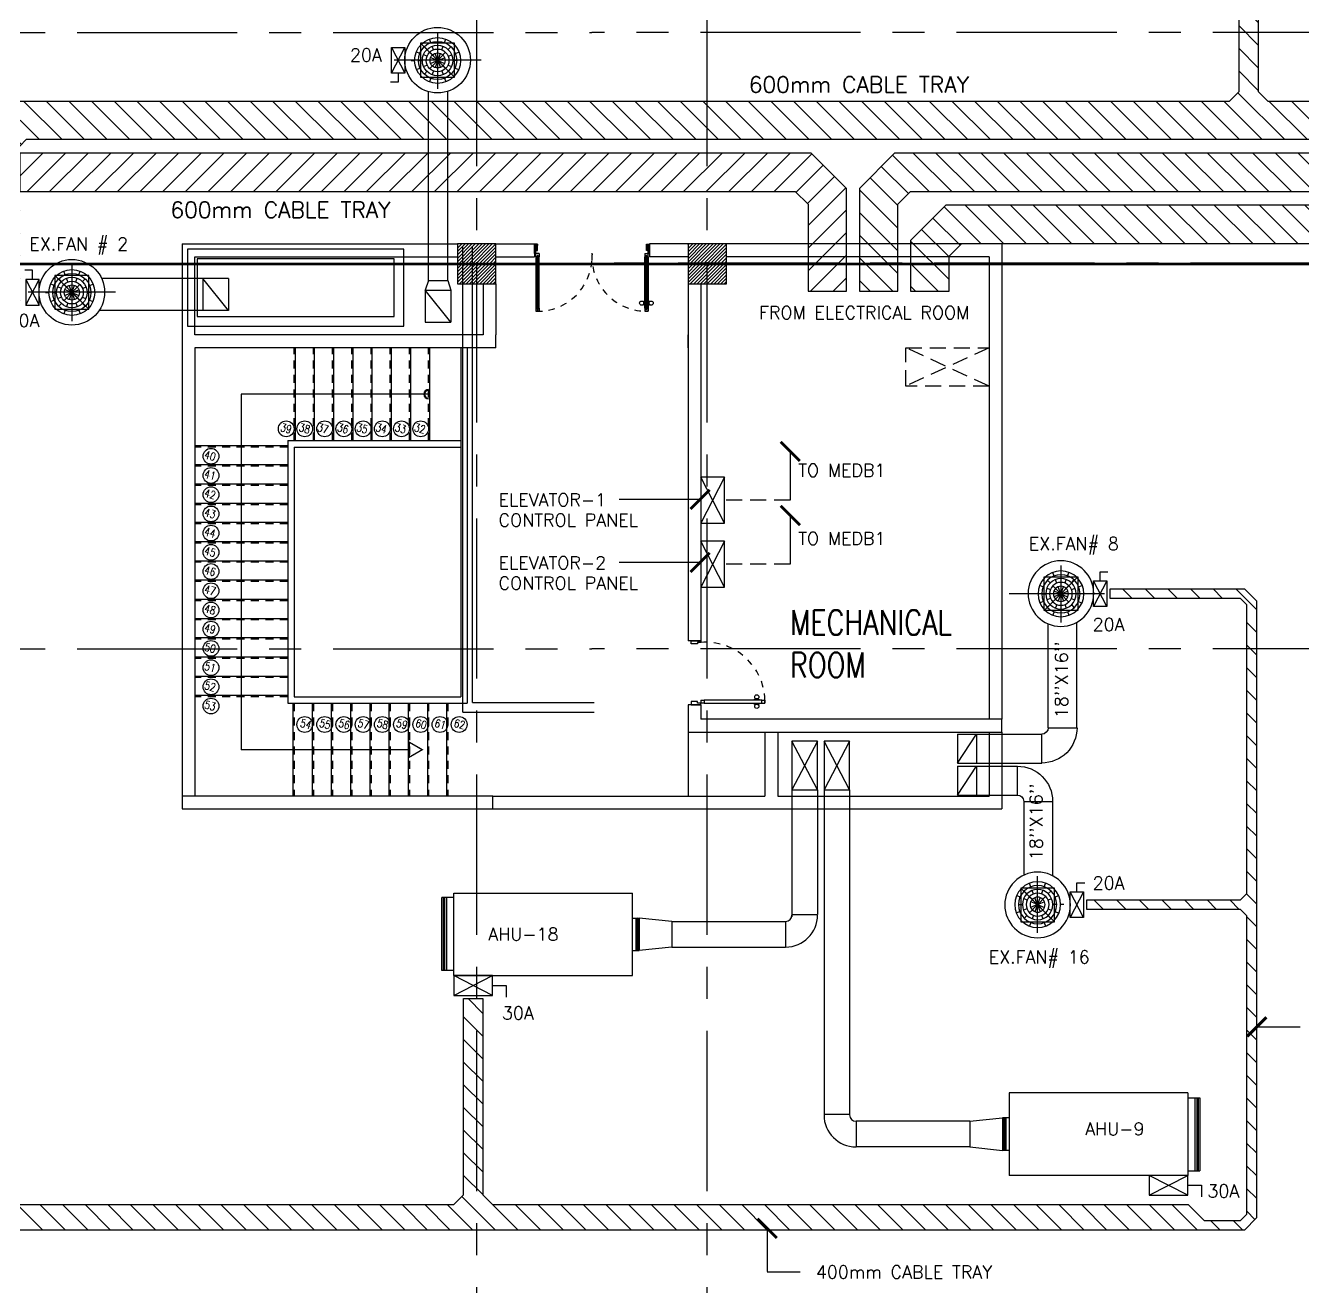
# Model space of a CAD drawing. Extents: x 88808.2 to 88901.9, y 39921.6 to 40000.1.
# Drawn here: x 88868.13 to 88888.08, y 39940.11 to 39959.81 of the extents above; entities that cross this region are included whole.
import ezdxf
from ezdxf.enums import TextEntityAlignment as Align

# ---------------------------------------------------------------- set-up
doc = ezdxf.new("R2010")
doc.units = 0
doc.header["$MEASUREMENT"] = 0
for name, pattern in [('CENTERX2', [4, 2.5, -0.5, 0.5, -0.5]), ('HIDDEN', [0.375, 0.25, -0.125]), ('HIDDEN2', [0.1875, 0.125, -0.0625])]:
    doc.linetypes.add(name, pattern=pattern)
doc.layers.get('0').update_dxf_attribs({"color": 9, "linetype": 'CONTINUOUS'})
for name, color, linetype in [('AXES', 11, 'CENTERX2'), ('COL', 9, 'CONTINUOUS'), ('DOOR', 9, 'CONTINUOUS'), ('DOOR-NO', 11, 'CONTINUOUS'), ('DUCT', 11, 'CONTINUOUS'), ('E-HATCH', 11, 'CONTINUOUS'), ('E-SOCKETS', 4, 'CONTINUOUS'), ('E-TRAY', 2, 'CONTINUOUS'), ('EJ', 9, 'CONTINUOUS'), ('EXDUCT', 11, 'CONTINUOUS'), ('HAT', 9, 'CONTINUOUS'), ('RM-NAME', 2, 'CONTINUOUS'), ('ROOF', 9, 'CONTINUOUS'), ('ROOF1', 11, 'CONTINUOUS'), ('SHAFT', 9, 'CONTINUOUS'), ('STR', 9, 'CONTINUOUS'), ('STR-H', 9, 'HIDDEN2'), ('TXT', 6, 'CONTINUOUS'), ('WALL', 9, 'CONTINUOUS')]:
    doc.layers.add(name, color=color, linetype=linetype)
doc.styles.add('ROMANS', font='ROMANS.shx')
doc.dimstyles.new('STANDARD in', dxfattribs={"dimtxt": 0.24, "dimasz": 0.1, "dimexe": 0.07, "dimexo": 0.07, "dimgap": 0.05, "dimtad": 1, "dimdec": 3, "dimzin": 0, "dimdsep": 46, "dimtxsty": 'ROMANS', "dimblk": 'ARCHTICK', "dimcen": 0.05, "dimdle": 0.05, "dimclrd": 4, "dimclre": 4, "dimclrt": 2, "dimadec": 0, "dimazin": 0, "dimtfac": 1, "dimtdec": 3, "dimtmove": 2, "dimatfit": 3, "dimldrblk": 'ARCHTICK', "dimfxl": 0, "dimtolj": 1, "dimtzin": 0, "dimarcsym": 0})

# ---------------------------------------------------------------- blocks, each defined once
blk = doc.blocks.new('C5')
at = {"layer": 'HAT', "linetype": 'ByBlock'}
h = blk.add_hatch(dxfattribs=at)
h.set_pattern_fill('ANSI31', color=256, scale=300, style=0)
h.set_pattern_definition([(45, (-223356.182, -51411.005), (-26.516504, 26.516504), [])])
h.paths.add_polyline_path([(300, 300), (0, 300), (0, 0), (300, 0)])
h.paths.add_polyline_path([(600, 300), (300, 300), (300, 0), (600, 0)])
at = {"layer": 'COL'}
blk.add_lwpolyline([(600, 300), (0, 300), (0, 0), (600, 0)], close=True, dxfattribs=at)
blk = doc.blocks.new('A$C272A55A0')
at = {"layer": 'DOOR', "color": 0, "linetype": 'ByBlock'}
for p, q in [((0, 900), (0, 1050)), ((50, 1050), (0, 1050)), ((50, 950), (50, 1050)), ((1750, 950), (1750, 1050)), ((1750, 1050), (1800, 1050)), ((1800, 1050), (1800, 900)), ((0, 900), (25, 900)), ((25, 950), (50, 950)), ((25, 900), (25, 950)), ((75, 900), (25, 900)), ((25, 850), (25, 900)), ((42, 850), (25, 850)), ((58, 870), (42, 870)), ((42, 870), (42, 850)), ((58, 850), (58, 870)), ((75, 850), (58, 850)), ((75, 900), (75, 850)), ((1725, 900), (1775, 900)), ((1725, 900), (1725, 850)), ((1725, 850), (1742, 850)), ((1742, 870), (1758, 870)), ((1742, 850), (1742, 870)), ((1775, 950), (1750, 950)), ((1758, 870), (1758, 850)), ((1758, 850), (1775, 850)), ((1775, 900), (1775, 950)), ((1800, 900), (1775, 900)), ((1775, 850), (1775, 900)), ((25, 50), (42, 50)), ((25, 50), (25, 0)), ((25, 0), (75, 0)), ((75, 0), (25, 0)), ((42, 50), (42, 30)), ((42, 30), (58, 30)), ((58, 50), (75, 50)), ((58, 50), (58, 30)), ((75, 50), (75, 0)), ((1718, 160), (1709, 160)), ((1709, 95), (1709, 160)), ((1718, 95), (1709, 95)), ((1725, 173), (1718, 173)), ((1718, 173), (1718, 83)), ((1718, 95), (1718, 160)), ((1725, 83), (1718, 83)), ((1742, 50), (1725, 50)), ((1725, 50), (1725, 0)), ((1775, 0), (1725, 0)), ((1725, 0), (1775, 0)), ((1742, 50), (1742, 30)), ((1758, 30), (1742, 30)), ((1775, 50), (1758, 50)), ((1758, 50), (1758, 30)), ((1775, 173), (1782, 173)), ((1775, 83), (1782, 83)), ((1775, 50), (1775, 0)), ((1782, 173), (1782, 83)), ((1782, 160), (1791, 160)), ((1782, 95), (1782, 160)), ((1782, 95), (1791, 95)), ((1791, 95), (1791, 160))]:
    blk.add_line(p, q, dxfattribs=at)
at = {"layer": 'DOOR', "color": 9, "linetype": 'ByBlock'}
for p, q in [((50, 1050), (0, 1010)), ((50, 1050), (0, 937)), ((50, 1050), (37, 950)), ((1750, 1050), (1800, 1010)), ((1750, 1050), (1800, 937)), ((1750, 1050), (1763, 950))]:
    blk.add_line(p, q, dxfattribs=at)
at = {"layer": 'DOOR', "linetype": 'ByBlock'}
for p, q in [((25, 850), (25, 50)), ((42, 850), (42, 50)), ((58, 850), (58, 50)), ((75, 50), (75, 850)), ((1725, 50), (1725, 850)), ((1742, 850), (1742, 50)), ((1758, 850), (1758, 50)), ((1775, 850), (1775, 50))]:
    blk.add_line(p, q, dxfattribs=at)
at = {"layer": 'DOOR', "color": 0, "linetype": 'ByBlock'}
for centre in [(1676, 128), (1824, 128)]:
    blk.add_circle(centre, 32.4, dxfattribs=at)
at = {"layer": 'DOOR', "color": 9, "linetype": 'ByBlock'}
for centre, radius, start, end in [((50, 1050), 54.4, 203.2074, 270), ((50, 1050), 34.4, 180, 270), ((50, 1050), 14.4, 180, 270), ((1750, 1050), 14.4, 270, 0), ((1750, 1050), 34.4, 270, 0), ((1750, 1050), 54.4, 270, 336.7926), ((50, 1050), 74.4, 227.7764, 270), ((50, 1050), 94.4, 238.0182, 270), ((50, 1050), 114, 244.0838, 257.3774), ((50, 1050), 134, 248.1598, 259.28), ((50, 1050), 154, 251.1053, 256.2858), ((1750, 1050), 74.4, 270, 312.2236), ((1750, 1050), 94.4, 270, 301.9818), ((1750, 1050), 114, 282.6226, 295.9162), ((1750, 1050), 134, 280.72, 291.8402), ((1750, 1050), 154, 283.7142, 288.8947)]:
    blk.add_arc(centre, radius, start, end, dxfattribs=at)
at = {"layer": 'DOOR', "linetype": 'HIDDEN', "ltscale": 0.5}
for centre, start, end in [((50, 851), 268.3174, 3.2965), ((1750, 851), 176.7035, 271.6826)]:
    blk.add_arc(centre, 851, start, end, dxfattribs=at)
at = {"layer": 'WALL', "linetype": 'ByBlock'}
blk.add_line((1800, 900), (1800, 1050), dxfattribs=at)
blk = doc.blocks.new('STL-DR')
at = {"layer": 'DOOR', "color": 0, "linetype": 'ByBlock'}
blk.add_line((0, -150), (0, 0), dxfattribs=at)
at = {"layer": 'DOOR', "linetype": 'ByBlock'}
for p, q in [((50, 0), (0, 0)), ((50, -100), (50, 0)), ((0, -150), (25, -150)), ((25, -150), (25, -100)), ((25, -100), (50, -100)), ((25, -200), (25, -150)), ((75, -150), (25, -150)), ((75, -150), (75, -200)), ((950, 0), (1000, 0)), ((950, -100), (950, 0)), ((975, -100), (950, -100)), ((975, -150), (975, -100)), ((1000, -150), (975, -150)), ((1000, 0), (1000, -150)), ((25, -200), (25, -1100)), ((75, -200), (25, -200)), ((75, -1100), (75, -200)), ((9, -1055), (9, -990)), ((18, -990), (9, -990)), ((25, -978), (18, -978)), ((18, -978), (18, -1068)), ((18, -1055), (18, -990)), ((75, -978), (82, -978)), ((82, -978), (82, -1068)), ((82, -1055), (82, -990)), ((82, -990), (91, -990)), ((91, -1055), (91, -990)), ((18, -1055), (9, -1055)), ((25, -1068), (18, -1068)), ((25, -1100), (25, -1150)), ((25, -1100), (75, -1100)), ((75, -1150), (25, -1150)), ((25, -1150), (75, -1150)), ((75, -1068), (82, -1068)), ((75, -1100), (75, -1150)), ((82, -1055), (91, -1055))]:
    blk.add_line(p, q, dxfattribs=at)
for centre in [(-24, -1023), (124, -1023)]:
    blk.add_circle(centre, 32.4, dxfattribs=at)
at = {"layer": 'DOOR', "linetype": 'HIDDEN', "ltscale": 0.5}
blk.add_arc((50, -223), 928, 271.544, 4.4816, dxfattribs=at)
at = {"layer": 'WALL'}
for p, q in [((0, 0), (0, -150)), ((0, 0), (0, -150)), ((1000, 0), (1000, -150))]:
    blk.add_line(p, q, dxfattribs=at)

msp = doc.modelspace()

# ---------------------------------------------------------------- hatches: boundary and pattern name
at = {"layer": 'DOOR-NO'}
h = msp.add_hatch(dxfattribs=at)
h.set_pattern_fill('ANSI37', color=11, scale=100, angle=180, style=0)
h.set_pattern_definition([(315, (88883.199452, 40105.043749), (-0.0088388347, -0.0088388348), []), (225, (88883.199452, 40105.043749), (-0.0088388347, 0.0088388348), [])])
h.paths.add_polyline_path([(88877.655, 39945.877), (88877.705, 39945.877), (88877.705, 39945.371), (88877.655, 39945.371)])
h = msp.add_hatch(dxfattribs=at)
h.set_pattern_fill('ANSI37', color=11, scale=100, angle=180, style=0)
h.set_pattern_definition([(225, (88877.887452, 40101.92303), (0.0088388347, -0.0088388348), []), (315, (88877.887452, 40101.92303), (0.0088388347, 0.0088388348), [])])
h.paths.add_polyline_path([(88883.432, 39942.756), (88883.382, 39942.756), (88883.382, 39942.25), (88883.432, 39942.25)])
at = {"layer": 'E-HATCH', "linetype": 'Continuous'}
h = msp.add_hatch(dxfattribs=at)
h.set_pattern_fill('ANSI31', color=256, scale=2, angle=90, style=0)
h.paths.add_polyline_path([(88867.887, 39957.929), (88867.787, 39958.029), (88862.723, 39958.029), (88862.573, 39957.879), (88862.573, 39957.219), (88862.573, 39941.606), (88862.773, 39941.406), (88874.815, 39941.406), (88874.965, 39941.556), (88874.965, 39944.618), (88875.265, 39944.618), (88875.265, 39941.556), (88875.415, 39941.406), (88886.279, 39941.406), (88886.529, 39941.156), (88887.094, 39941.156), (88887.194, 39941.256), (88887.194, 39945.911), (88887.094, 39946.011), (88884.695, 39946.011), (88884.695, 39946.161), (88887.094, 39946.161), (88887.194, 39946.261), (88887.194, 39950.767), (88887.094, 39950.867), (88885.059, 39950.867), (88885.059, 39951.017), (88887.156, 39951.017), (88887.344, 39950.829), (88887.344, 39941.194), (88887.156, 39941.006), (88886.429, 39941.006), (88862.607, 39941.006), (88862.173, 39941.44), (88862.173, 39957.219), (88862.173, 39957.879), (88862.023, 39958.029), (88859.916, 39958.029), (88859.364, 39958.581), (88859.364, 39959.45), (88859.964, 39959.45), (88859.964, 39958.829), (88860.164, 39958.629), (88866.993, 39958.629), (88867.193, 39958.829), (88867.193, 39963.453), (88867.093, 39963.553), (88862.323, 39963.553), (88862.323, 39963.703), (88863.293, 39963.703), (88863.393, 39963.803), (88863.393, 39965.576), (88863.543, 39965.576), (88863.543, 39963.803), (88863.643, 39963.703), (88867.093, 39963.703), (88867.193, 39963.803), (88867.193, 39967.188), (88867.493, 39967.188), (88867.493, 39958.829), (88867.693, 39958.629), (88886.923, 39958.629), (88887.073, 39958.779), (88887.073, 39964.629), (88886.923, 39964.779), (88886.694, 39964.779), (88886.694, 39965.079), (88886.923, 39965.079), (88887.073, 39965.229), (88887.073, 39972.217), (88886.773, 39972.517), (88885.042, 39972.517), (88885.042, 39972.817), (88886.897, 39972.817), (88887.373, 39972.342), (88887.373, 39958.779), (88887.523, 39958.629), (88894.046, 39958.629), (88894.046, 39958.029), (88868.137, 39958.029), (88868.037, 39957.929), (88868.037, 39955.431), (88867.887, 39955.431)])
h = msp.add_hatch(dxfattribs=at)
h.set_pattern_fill('ANSI31', color=256, scale=2, style=0)
h.paths.add_polyline_path([(88868.037, 39957.219), (88880.145, 39957.219), (88880.345, 39957.019), (88880.345, 39955.664), (88880.945, 39955.664), (88880.945, 39957.267), (88880.394, 39957.819), (88868.037, 39957.819)])
h = msp.add_hatch(dxfattribs=at)
h.set_pattern_fill('ANSI31', color=256, scale=2, angle=90, style=0)
h.paths.add_polyline_path([(88881.945, 39957.219), (88894.046, 39957.219), (88894.046, 39957.819), (88881.696, 39957.819), (88881.145, 39957.267), (88881.145, 39955.664), (88881.745, 39955.664), (88881.745, 39957.019)])
h = msp.add_hatch(dxfattribs=at)
h.set_pattern_fill('ANSI31', color=256, scale=2, angle=90, style=0)
h.paths.add_polyline_path([(88894.046, 39956.408), (88894.046, 39957.008), (88882.496, 39957.008), (88881.945, 39956.456), (88881.945, 39955.664), (88882.545, 39955.664), (88882.545, 39956.208), (88882.745, 39956.408)])

# ---------------------------------------------------------------- linework, layer by layer
at = {"layer": 'AXES'}
for p, q in [((88875.17, 39921.615), (88875.17, 39999.428)), ((88878.77, 39921.615), (88878.77, 39999.428)), ((88808.93, 39959.7), (88876.97, 39959.7)), ((88901.164, 39959.7), (88876.97, 39959.7)), ((88809.28, 39956.1), (88876.97, 39956.1)), ((88809.28, 39956.08), (88876.97, 39956.08)), ((88900.814, 39956.1), (88876.97, 39956.1)), ((88900.814, 39956.08), (88876.97, 39956.08)), ((88808.93, 39950.08), (88876.97, 39950.08)), ((88901.164, 39950.08), (88876.97, 39950.08))]:
    msp.add_line(p, q, dxfattribs=at)
at = {"layer": 'COL'}
for p, q in [((88883.37, 39948.98), (88878.67, 39948.98)), ((88883.37, 39948.78), (88883.37, 39948.98)), ((88878.47, 39948.78), (88883.37, 39948.78)), ((88875.42, 39947.78), (88879.67, 39947.78)), ((88875.42, 39947.58), (88879.67, 39947.58))]:
    msp.add_line(p, q, dxfattribs=at)
msp.add_lwpolyline([(88883.37, 39948.78), (88883.37, 39948.98)], dxfattribs=at)
msp.add_lwpolyline([(88875.42, 39947.78), (88870.57, 39947.78), (88870.57, 39947.58), (88875.42, 39947.58)], close=True, dxfattribs=at)
at = {"layer": 'DOOR-NO'}
for p, q in [((88874.815, 39946.198), (88874.625, 39946.198)), ((88874.625, 39945.056), (88874.625, 39946.198)), ((88874.652, 39945.056), (88874.652, 39946.198)), ((88874.671, 39945.056), (88874.671, 39946.198)), ((88874.702, 39945.056), (88874.702, 39946.198)), ((88874.815, 39946.267), (88877.605, 39946.267)), ((88874.815, 39944.977), (88874.815, 39946.267)), ((88874.815, 39944.977), (88874.815, 39946.267)), ((88877.605, 39944.977), (88877.605, 39946.267)), ((88874.815, 39945.056), (88874.625, 39945.056)), ((88874.815, 39944.977), (88877.605, 39944.977)), ((88886.272, 39943.148), (88883.482, 39943.148)), ((88883.482, 39943.148), (88883.482, 39941.858)), ((88886.272, 39943.148), (88886.272, 39941.858)), ((88886.272, 39943.148), (88886.272, 39941.858)), ((88886.272, 39943.07), (88886.461, 39943.07)), ((88886.385, 39943.07), (88886.385, 39941.928)), ((88886.416, 39943.07), (88886.416, 39941.928)), ((88886.434, 39943.07), (88886.434, 39941.928)), ((88886.461, 39943.07), (88886.461, 39941.928)), ((88886.272, 39941.858), (88883.482, 39941.858)), ((88886.272, 39941.928), (88886.461, 39941.928))]:
    msp.add_line(p, q, dxfattribs=at)
at = {"layer": 'DOOR-NO', "color": 3}
for p, q in [((88877.655, 39945.877), (88877.655, 39945.371)), ((88877.705, 39945.877), (88877.705, 39945.371)), ((88883.382, 39942.756), (88883.382, 39942.25)), ((88883.432, 39942.756), (88883.432, 39942.25))]:
    msp.add_line(p, q, dxfattribs=at)
at = {"layer": 'DUCT', "color": 11}
for p, q in [((88874.823, 39959.005), (88874.295, 39959.533)), ((88874.823, 39959.533), (88874.295, 39959.533)), ((88874.295, 39959.533), (88874.295, 39959.005)), ((88874.456, 39959.543), (88874.434, 39959.599)), ((88874.559, 39959.707), (88874.559, 39958.82)), ((88874.666, 39959.543), (88874.688, 39959.599)), ((88874.823, 39959.005), (88874.823, 39959.533)), ((88874.286, 39959.374), (88874.23, 39959.396)), ((88874.397, 39959.33), (88874.341, 39959.352)), ((88874.397, 39959.435), (88874.355, 39959.479)), ((88874.561, 39959.265), (88874.438, 39959.392)), ((88874.498, 39959.431), (88874.477, 39959.487)), ((88874.561, 39959.265), (88874.519, 39959.374)), ((88874.561, 39959.265), (88874.684, 39959.392)), ((88874.561, 39959.265), (88874.603, 39959.374)), ((88874.624, 39959.431), (88874.645, 39959.487)), ((88874.725, 39959.435), (88874.767, 39959.479)), ((88874.725, 39959.33), (88874.781, 39959.352)), ((88874.836, 39959.374), (88874.892, 39959.396)), ((88875.242, 39959.269), (88873.88, 39959.269)), ((88874.29, 39959.146), (88874.235, 39959.122)), ((88874.265, 39959.265), (88874.325, 39959.265)), ((88874.4, 39959.194), (88874.345, 39959.17)), ((88874.561, 39959.266), (88874.438, 39959.139)), ((88874.561, 39959.265), (88874.453, 39959.308)), ((88874.561, 39959.265), (88874.454, 39959.218)), ((88874.561, 39959.266), (88874.519, 39959.157)), ((88874.561, 39959.265), (88874.669, 39959.308)), ((88874.561, 39959.266), (88874.684, 39959.139)), ((88874.561, 39959.266), (88874.603, 39959.157)), ((88874.561, 39959.265), (88874.668, 39959.218)), ((88874.723, 39959.194), (88874.777, 39959.17)), ((88874.857, 39959.265), (88874.797, 39959.265)), ((88874.832, 39959.146), (88874.887, 39959.122)), ((88874.295, 39959.005), (88874.823, 39959.005)), ((88874.397, 39959.096), (88874.355, 39959.053)), ((88874.456, 39958.989), (88874.434, 39958.932)), ((88874.498, 39959.101), (88874.477, 39959.045)), ((88874.624, 39959.101), (88874.645, 39959.045)), ((88874.666, 39958.989), (88874.688, 39958.932)), ((88874.725, 39959.096), (88874.767, 39959.053)), ((88868.745, 39955.92), (88868.724, 39955.976)), ((88868.849, 39956.084), (88868.849, 39955.197)), ((88868.956, 39955.92), (88868.977, 39955.976)), ((88868.575, 39955.751), (88868.519, 39955.773)), ((88868.585, 39955.91), (88868.585, 39955.382)), ((88869.113, 39955.91), (88868.585, 39955.91)), ((88869.113, 39955.382), (88868.585, 39955.91)), ((88868.686, 39955.813), (88868.644, 39955.856)), ((88868.85, 39955.642), (88868.728, 39955.769)), ((88868.787, 39955.808), (88868.766, 39955.864)), ((88868.85, 39955.642), (88868.809, 39955.752)), ((88868.85, 39955.642), (88868.973, 39955.769)), ((88868.85, 39955.642), (88868.892, 39955.752)), ((88868.913, 39955.808), (88868.934, 39955.864)), ((88869.014, 39955.813), (88869.056, 39955.856)), ((88869.113, 39955.382), (88869.113, 39955.91)), ((88869.126, 39955.751), (88869.181, 39955.773)), ((88869.531, 39955.646), (88868.169, 39955.646)), ((88868.554, 39955.642), (88868.614, 39955.642)), ((88868.686, 39955.707), (88868.631, 39955.729)), ((88868.689, 39955.572), (88868.634, 39955.548)), ((88868.85, 39955.644), (88868.728, 39955.516)), ((88868.85, 39955.642), (88868.742, 39955.685)), ((88868.85, 39955.642), (88868.744, 39955.596)), ((88868.85, 39955.644), (88868.809, 39955.534)), ((88868.85, 39955.642), (88868.958, 39955.685)), ((88868.85, 39955.644), (88868.892, 39955.534)), ((88868.85, 39955.644), (88868.973, 39955.516)), ((88868.85, 39955.642), (88868.957, 39955.596)), ((88869.012, 39955.572), (88869.067, 39955.548)), ((88869.014, 39955.707), (88869.07, 39955.729)), ((88869.146, 39955.642), (88869.086, 39955.642)), ((88868.579, 39955.524), (88868.524, 39955.5)), ((88868.585, 39955.382), (88869.113, 39955.382)), ((88868.686, 39955.473), (88868.644, 39955.43)), ((88868.745, 39955.366), (88868.724, 39955.31)), ((88868.787, 39955.478), (88868.766, 39955.422)), ((88868.913, 39955.478), (88868.934, 39955.422)), ((88868.956, 39955.366), (88868.977, 39955.31)), ((88869.014, 39955.473), (88869.056, 39955.43)), ((88869.122, 39955.524), (88869.177, 39955.5)), ((88884.292, 39951.379), (88884.292, 39950.493)), ((88884.028, 39950.678), (88884.556, 39951.206)), ((88884.126, 39951.108), (88884.085, 39951.151)), ((88884.228, 39951.103), (88884.206, 39951.159)), ((88884.353, 39951.103), (88884.375, 39951.159)), ((88884.455, 39951.108), (88884.496, 39951.151)), ((88884.015, 39951.047), (88883.959, 39951.069)), ((88884.127, 39951.002), (88884.071, 39951.025)), ((88884.29, 39950.938), (88884.168, 39951.065)), ((88884.29, 39950.938), (88884.182, 39950.98)), ((88884.29, 39950.938), (88884.249, 39951.047)), ((88884.29, 39950.938), (88884.413, 39951.065)), ((88884.29, 39950.938), (88884.332, 39951.047)), ((88884.29, 39950.938), (88884.398, 39950.98)), ((88884.454, 39951.002), (88884.51, 39951.025)), ((88884.566, 39951.047), (88884.622, 39951.069)), ((88883.483, 39950.942), (88884.971, 39950.942)), ((88884.019, 39950.819), (88883.964, 39950.795)), ((88883.994, 39950.938), (88884.054, 39950.938)), ((88884.129, 39950.867), (88884.074, 39950.843)), ((88884.126, 39950.769), (88884.085, 39950.725)), ((88884.29, 39950.939), (88884.168, 39950.812)), ((88884.29, 39950.938), (88884.184, 39950.891)), ((88884.228, 39950.773), (88884.206, 39950.717)), ((88884.29, 39950.939), (88884.249, 39950.829)), ((88884.29, 39950.939), (88884.332, 39950.829)), ((88884.29, 39950.939), (88884.413, 39950.812)), ((88884.29, 39950.938), (88884.397, 39950.891)), ((88884.353, 39950.773), (88884.375, 39950.717)), ((88884.452, 39950.867), (88884.507, 39950.843)), ((88884.455, 39950.769), (88884.496, 39950.725)), ((88884.587, 39950.938), (88884.527, 39950.938)), ((88884.562, 39950.819), (88884.617, 39950.795)), ((88884.185, 39950.661), (88884.164, 39950.605)), ((88884.396, 39950.661), (88884.417, 39950.605)), ((88883.821, 39946.362), (88883.799, 39946.418)), ((88883.928, 39945.644), (88883.928, 39946.531)), ((88884.032, 39946.362), (88884.053, 39946.418)), ((88883.655, 39946.204), (88883.6, 39946.228)), ((88883.664, 39946.345), (88884.192, 39945.817)), ((88883.765, 39946.156), (88883.71, 39946.18)), ((88883.762, 39946.255), (88883.72, 39946.298)), ((88883.926, 39946.084), (88883.804, 39946.211)), ((88883.863, 39946.25), (88883.842, 39946.306)), ((88883.926, 39946.084), (88883.885, 39946.194)), ((88883.926, 39946.084), (88884.049, 39946.211)), ((88883.926, 39946.084), (88883.968, 39946.194)), ((88883.989, 39946.25), (88884.01, 39946.306)), ((88884.088, 39946.156), (88884.143, 39946.18)), ((88884.09, 39946.255), (88884.132, 39946.298)), ((88884.198, 39946.204), (88884.253, 39946.228)), ((88883.651, 39945.977), (88883.595, 39945.954)), ((88883.63, 39946.086), (88883.69, 39946.086)), ((88883.762, 39946.021), (88883.707, 39945.999)), ((88883.926, 39946.086), (88883.804, 39945.958)), ((88883.926, 39946.086), (88883.818, 39946.043)), ((88883.926, 39946.086), (88883.82, 39946.132)), ((88883.926, 39946.086), (88883.885, 39945.976)), ((88883.926, 39946.086), (88884.033, 39946.132)), ((88883.926, 39946.086), (88883.968, 39945.976)), ((88883.926, 39946.086), (88884.049, 39945.958)), ((88883.926, 39946.086), (88884.034, 39946.043)), ((88884.09, 39946.021), (88884.146, 39945.999)), ((88884.222, 39946.086), (88884.162, 39946.086)), ((88884.202, 39945.977), (88884.257, 39945.954)), ((88884.338, 39946.086), (88884.282, 39946.086)), ((88883.762, 39945.915), (88883.72, 39945.872)), ((88883.821, 39945.808), (88883.799, 39945.752)), ((88883.863, 39945.92), (88883.842, 39945.864)), ((88883.989, 39945.92), (88884.01, 39945.864)), ((88884.032, 39945.808), (88884.053, 39945.752)), ((88884.09, 39945.915), (88884.132, 39945.872))]:
    msp.add_line(p, q, dxfattribs=at)
at = {"layer": 'DUCT', "color": 1}
for p, q in [((88874.149, 39959.265), (88874.205, 39959.265)), ((88868.438, 39955.642), (88868.494, 39955.642)), ((88884.185, 39951.215), (88884.164, 39951.271)), ((88884.396, 39951.215), (88884.417, 39951.271)), ((88884.703, 39950.938), (88884.647, 39950.938))]:
    msp.add_line(p, q, dxfattribs=at)
at = {"layer": 'DUCT'}
for p, q in [((88871.294, 39955.36), (88869.272, 39955.36)), ((88884.028, 39950.678), (88884.028, 39951.206)), ((88884.028, 39951.206), (88884.556, 39951.206)), ((88884.556, 39951.206), (88884.556, 39950.678)), ((88884.556, 39950.678), (88884.028, 39950.678)), ((88884.192, 39946.345), (88883.664, 39946.345)), ((88883.664, 39946.345), (88883.664, 39945.817)), ((88884.192, 39945.817), (88884.192, 39946.345)), ((88877.605, 39945.877), (88877.705, 39945.877)), ((88878.218, 39945.824), (88877.705, 39945.877)), ((88878.218, 39945.824), (88878.218, 39945.424)), ((88883.664, 39945.817), (88884.192, 39945.817)), ((88877.605, 39945.371), (88877.705, 39945.371)), ((88878.218, 39945.424), (88877.705, 39945.371)), ((88882.869, 39942.703), (88883.382, 39942.756)), ((88882.869, 39942.703), (88882.869, 39942.303)), ((88883.482, 39942.756), (88883.382, 39942.756)), ((88882.869, 39942.303), (88883.382, 39942.25)), ((88883.482, 39942.25), (88883.382, 39942.25))]:
    msp.add_line(p, q, dxfattribs=at)
at = {"layer": 'DUCT', "linetype": 'ByBlock'}
for p, q in [((88880.493, 39947.88), (88880.093, 39948.64)), ((88880.493, 39948.64), (88880.093, 39947.88)), ((88880.993, 39948.64), (88880.593, 39947.88)), ((88880.993, 39947.88), (88880.593, 39948.64)), ((88880.093, 39947.88), (88880.093, 39945.895)), ((88880.493, 39947.88), (88880.493, 39945.932)), ((88880.593, 39947.88), (88880.593, 39942.803)), ((88880.993, 39947.88), (88880.993, 39942.803)), ((88878.218, 39945.824), (88879.993, 39945.824)), ((88879.993, 39945.824), (88879.993, 39945.424)), ((88880.093, 39945.932), (88880.493, 39945.932)), ((88878.218, 39945.424), (88879.993, 39945.424)), ((88880.993, 39942.811), (88880.593, 39942.811)), ((88882.869, 39942.703), (88881.093, 39942.703)), ((88881.093, 39942.703), (88881.093, 39942.303)), ((88882.869, 39942.303), (88881.093, 39942.303))]:
    msp.add_line(p, q, dxfattribs=at)
for points in [[(88880.093, 39948.64), (88880.093, 39947.88), (88880.493, 39947.88), (88880.493, 39948.64)], [(88880.593, 39948.64), (88880.593, 39947.88), (88880.993, 39947.88), (88880.993, 39948.64)]]:
    msp.add_lwpolyline(points, close=True, dxfattribs=at)
for centre, radius, start, end in [((88879.993, 39945.924), 0.5, 270, 0), ((88879.993, 39945.924), 0.1, 270, 0), ((88881.093, 39942.803), 0.5, 180, 270), ((88881.093, 39942.803), 0.1, 180, 270)]:
    msp.add_arc(centre, radius, start, end, dxfattribs=at)
at = {"layer": 'DUCT'}
for centre in [(88874.559, 39959.269), (88868.849, 39955.646)]:
    msp.add_ellipse(centre, major_axis=(-0.362, 0.362), ratio=1, start_param=3.926991, end_param=10.210176, dxfattribs=at)
at = {"layer": 'DUCT', "color": 11}
for centre, major_axis, start_param, end_param in [((88874.559, 39959.265), (0.253, 0.253), 5.497787, 11.780972), ((88874.559, 39959.265), (-0.211, 0.211), 3.926991, 10.210176), ((88874.559, 39959.265), (-0.168, 0.168), 3.926991, 10.210176), ((88874.559, 39959.265), (0.126, 0.126), 5.497787, 11.780972), ((88874.559, 39959.265), (-0.0832, 0.0832), 3.926991, 10.210176), ((88868.849, 39955.642), (0.253, 0.253), 5.497787, 11.780972), ((88868.849, 39955.642), (-0.211, 0.211), 3.926991, 10.210176), ((88868.849, 39955.642), (-0.168, 0.168), 3.926991, 10.210176), ((88868.849, 39955.642), (0.126, 0.126), 5.497787, 11.780972), ((88868.849, 39955.642), (-0.0832, 0.0832), 3.926991, 10.210176)]:
    msp.add_ellipse(centre, major_axis=major_axis, ratio=1, start_param=start_param, end_param=end_param, dxfattribs=at)
at = {"layer": 'DUCT', "extrusion": (0, 0, -1)}
for centre, major_axis, start_param, end_param in [((88884.292, 39950.942), (0.362, -0.362), 5.497787, 11.780972), ((88883.928, 39946.081), (0.362, 0.362), 3.926991, 10.210176)]:
    msp.add_ellipse(centre, major_axis=major_axis, ratio=1, start_param=start_param, end_param=end_param, dxfattribs=at)
at = {"layer": 'DUCT', "color": 11, "extrusion": (0, 0, -1)}
for centre, major_axis, start_param, end_param in [((88884.292, 39950.938), (0.253, -0.253), 5.497787, 11.780972), ((88884.292, 39950.938), (-0.211, -0.211), 3.926991, 10.210176), ((88884.292, 39950.938), (0.168, -0.168), 5.497787, 11.780972), ((88884.292, 39950.938), (0.126, -0.126), 5.497787, 11.780972), ((88884.292, 39950.938), (-0.0832, -0.0832), 3.926991, 10.210176), ((88883.928, 39946.086), (-0.253, 0.253), 5.497787, 11.780972), ((88883.928, 39946.086), (-0.211, 0.211), 5.497787, 11.780972), ((88883.928, 39946.086), (0.168, 0.168), 3.926991, 10.210176), ((88883.928, 39946.086), (-0.126, 0.126), 5.497787, 11.780972), ((88883.928, 39946.086), (-0.0832, 0.0832), 5.497787, 11.780972)]:
    msp.add_ellipse(centre, major_axis=major_axis, ratio=1, start_param=start_param, end_param=end_param, dxfattribs=at)
at = {"layer": 'E-SOCKETS'}
for p, q in [((88868.234, 39955.989), (88868.113, 39955.989)), ((88868.234, 39955.846), (88868.234, 39955.989)), ((88884.906, 39951.142), (88884.906, 39951.284)), ((88884.906, 39951.284), (88885.027, 39951.284)), ((88884.542, 39946.428), (88884.663, 39946.428)), ((88884.542, 39946.286), (88884.542, 39946.428)), ((88875.415, 39944.823), (88875.629, 39944.823)), ((88875.629, 39944.823), (88875.629, 39944.642)), ((88886.272, 39941.704), (88886.486, 39941.704)), ((88886.486, 39941.704), (88886.486, 39941.523))]:
    msp.add_line(p, q, dxfattribs=at)
at = {"layer": 'E-SOCKETS', "linetype": 'HIDDEN'}
for p, q in [((88880.067, 39952.401), (88879.041, 39952.401)), ((88880.067, 39951.401), (88879.041, 39951.401))]:
    msp.add_line(p, q, dxfattribs=at)
at = {"layer": 'E-SOCKETS'}
for points in [[(88874.048, 39959.069), (88873.842, 39959.069), (88873.842, 39959.469), (88873.842, 39959.469)], [(88874.048, 39959.069), (88873.842, 39959.069), (88873.842, 39959.469), (88874.048, 39959.469)], [(88874.048, 39959.069), (88873.842, 39959.069), (88874.048, 39959.469), (88874.048, 39959.469)], [(88868.337, 39955.846), (88868.131, 39955.846), (88868.337, 39955.446), (88868.337, 39955.446)], [(88868.337, 39955.846), (88868.131, 39955.846), (88868.131, 39955.446), (88868.337, 39955.446)], [(88868.337, 39955.846), (88868.131, 39955.846), (88868.131, 39955.446), (88868.131, 39955.446)], [(88878.67, 39952.041), (88879.041, 39952.041), (88879.041, 39952.761), (88879.041, 39952.761)], [(88878.67, 39952.041), (88879.041, 39952.041), (88879.041, 39952.761), (88878.67, 39952.761)], [(88878.67, 39952.041), (88879.041, 39952.041), (88878.67, 39952.761), (88878.67, 39952.761)], [(88878.67, 39951.041), (88879.041, 39951.041), (88879.041, 39951.761), (88879.041, 39951.761)], [(88878.67, 39951.041), (88879.041, 39951.041), (88879.041, 39951.761), (88878.67, 39951.761)], [(88878.67, 39951.041), (88879.041, 39951.041), (88878.67, 39951.761), (88878.67, 39951.761)], [(88884.803, 39951.142), (88885.009, 39951.142), (88885.009, 39950.742), (88885.009, 39950.742)], [(88884.803, 39951.142), (88885.009, 39951.142), (88885.009, 39950.742), (88884.803, 39950.742)], [(88884.803, 39951.142), (88885.009, 39951.142), (88884.803, 39950.742), (88884.803, 39950.742)], [(88884.439, 39946.286), (88884.645, 39946.286), (88884.439, 39945.886), (88884.439, 39945.886)], [(88884.439, 39946.286), (88884.645, 39946.286), (88884.645, 39945.886), (88884.439, 39945.886)], [(88884.439, 39946.286), (88884.645, 39946.286), (88884.645, 39945.886), (88884.645, 39945.886)], [(88874.815, 39944.977), (88874.815, 39944.668), (88875.415, 39944.977), (88875.415, 39944.977)], [(88874.815, 39944.977), (88874.815, 39944.668), (88875.415, 39944.668), (88875.415, 39944.977)], [(88874.815, 39944.977), (88874.815, 39944.668), (88875.415, 39944.668), (88875.415, 39944.668)], [(88885.672, 39941.858), (88885.672, 39941.549), (88886.272, 39941.858), (88886.272, 39941.858)], [(88885.672, 39941.858), (88885.672, 39941.549), (88886.272, 39941.549), (88886.272, 39941.858)], [(88885.672, 39941.858), (88885.672, 39941.549), (88886.272, 39941.549), (88886.272, 39941.549)]]:
    msp.add_lwpolyline(points, close=True, dxfattribs=at)
at = {"layer": 'E-TRAY', "color": 4}
for p, q in [((88873.945, 39958.927), (88873.824, 39958.927)), ((88874.02, 39959.069), (88873.87, 39959.069)), ((88873.945, 39959.069), (88873.945, 39958.927)), ((88868.309, 39955.846), (88868.159, 39955.846)), ((88884.831, 39951.142), (88884.981, 39951.142)), ((88884.467, 39946.286), (88884.617, 39946.286)), ((88880.221, 39940.35), (88879.706, 39940.35))]:
    msp.add_line(p, q, dxfattribs=at)
for points in [[(88867.693, 39958.629), (88886.923, 39958.629), (88887.073, 39958.779), (88887.073, 39964.629), (88886.923, 39964.779), (88886.694, 39964.779), (88886.694, 39965.079), (88886.923, 39965.079), (88887.073, 39965.229), (88887.073, 39972.217), (88886.773, 39972.517), (88885.042, 39972.517), (88885.042, 39972.817), (88886.897, 39972.817), (88887.373, 39972.342), (88887.373, 39958.779), (88887.523, 39958.629), (88894.046, 39958.629), (88894.046, 39958.029), (88868.137, 39958.029), (88868.037, 39957.929)], [(88862.773, 39941.406), (88874.815, 39941.406), (88874.965, 39941.556), (88874.965, 39944.618), (88875.265, 39944.618), (88875.265, 39941.556), (88875.415, 39941.406), (88886.279, 39941.406), (88886.529, 39941.156), (88887.094, 39941.156), (88887.194, 39941.256), (88887.194, 39945.911), (88887.094, 39946.011), (88884.695, 39946.011), (88884.695, 39946.161), (88887.094, 39946.161), (88887.194, 39946.261), (88887.194, 39950.767), (88887.094, 39950.867), (88885.059, 39950.867), (88885.059, 39951.017), (88887.156, 39951.017), (88887.344, 39950.829), (88887.344, 39941.194), (88887.156, 39941.006), (88886.429, 39941.006), (88862.607, 39941.006)]]:
    msp.add_lwpolyline(points, dxfattribs=at)
for points in [[(88868.037, 39957.219), (88880.145, 39957.219), (88880.345, 39957.019), (88880.345, 39955.664), (88880.945, 39955.664), (88880.945, 39957.267), (88880.394, 39957.819), (88868.037, 39957.819)], [(88881.945, 39957.219), (88894.046, 39957.219), (88894.046, 39957.819), (88881.696, 39957.819), (88881.145, 39957.267), (88881.145, 39955.664), (88881.745, 39955.664), (88881.745, 39957.019)], [(88894.046, 39956.408), (88894.046, 39957.008), (88882.496, 39957.008), (88881.945, 39956.456), (88881.945, 39955.664), (88882.545, 39955.664), (88882.545, 39956.208), (88882.745, 39956.408)]]:
    msp.add_lwpolyline(points, close=True, dxfattribs=at)
at = {"layer": 'EJ'}
for p, q in [((88818.48, 39956.1), (88894.046, 39956.1)), ((88818.48, 39956.08), (88894.046, 39956.08))]:
    msp.add_line(p, q, dxfattribs=at)
at = {"layer": 'EXDUCT', "linetype": 'Continuous'}
for p, q in [((88874.417, 39955.831), (88874.417, 39958.778)), ((88874.717, 39955.831), (88874.717, 39958.783)), ((88871.294, 39955.86), (88869.313, 39955.86)), ((88870.894, 39955.86), (88870.894, 39955.36)), ((88871.294, 39955.36), (88870.894, 39955.86)), ((88871.294, 39955.86), (88871.294, 39955.36)), ((88874.417, 39955.831), (88874.367, 39955.681)), ((88874.417, 39955.831), (88874.717, 39955.831)), ((88874.717, 39955.831), (88874.767, 39955.681)), ((88874.767, 39955.181), (88874.367, 39955.681)), ((88874.367, 39955.681), (88874.367, 39955.181)), ((88874.367, 39955.681), (88874.767, 39955.681)), ((88874.767, 39955.681), (88874.767, 39955.181)), ((88874.367, 39955.181), (88874.767, 39955.181))]:
    msp.add_line(p, q, dxfattribs=at)
at = {"layer": 'EXDUCT', "linetype": 'ByBlock'}
for p, q in [((88884.093, 39948.847), (88884.093, 39950.471)), ((88884.543, 39948.847), (88884.543, 39950.496)), ((88884.093, 39948.847), (88884.543, 39948.847)), ((88882.675, 39948.747), (88883.993, 39948.747)), ((88882.675, 39948.747), (88882.675, 39948.297)), ((88882.675, 39948.297), (88882.975, 39948.747)), ((88882.975, 39948.747), (88882.975, 39948.297)), ((88883.993, 39948.297), (88883.993, 39948.747)), ((88882.675, 39948.297), (88883.993, 39948.297)), ((88882.675, 39948.247), (88882.675, 39947.797)), ((88882.675, 39947.797), (88882.975, 39948.247)), ((88882.675, 39948.247), (88883.612, 39948.247)), ((88882.975, 39948.247), (88882.975, 39947.797)), ((88883.612, 39947.797), (88883.612, 39948.247)), ((88882.675, 39947.797), (88883.612, 39947.797)), ((88883.712, 39947.697), (88883.712, 39946.545)), ((88883.712, 39947.697), (88884.162, 39947.697)), ((88884.162, 39947.697), (88884.162, 39946.536))]:
    msp.add_line(p, q, dxfattribs=at)
at = {"layer": 'EXDUCT', "linetype": 'ByBlock', "extrusion": (0, 0, -1)}
for centre, major_axis, start_param, end_param in [((88883.993, 39948.847), (-0.389, 0.389), 2.356194, 3.926991), ((88883.993, 39948.847), (0.0707, 0.0707), 0.785398, 2.356194), ((88883.612, 39947.697), (-0.389, 0.389), 0.785398, 2.356194), ((88883.612, 39947.697), (-0.0707, 0.0707), 0.785398, 2.356194)]:
    msp.add_ellipse(centre, major_axis=major_axis, ratio=1, start_param=start_param, end_param=end_param, dxfattribs=at)
at = {"layer": 'ROOF', "linetype": 'Continuous'}
msp.add_line((88878.47, 39948.78), (88878.47, 39947.78), dxfattribs=at)
at = {"layer": 'ROOF1'}
for p, q in [((88874.03, 39956.317), (88870.655, 39956.317)), ((88870.655, 39956.317), (88870.655, 39955.117)), ((88873.88, 39956.167), (88870.805, 39956.167)), ((88870.805, 39956.167), (88870.805, 39955.267)), ((88873.88, 39955.267), (88873.88, 39956.167)), ((88874.03, 39955.117), (88874.03, 39956.317)), ((88870.805, 39955.267), (88873.88, 39955.267)), ((88870.655, 39955.117), (88874.03, 39955.117))]:
    msp.add_line(p, q, dxfattribs=at)
at = {"layer": 'SHAFT', "linetype": 'HIDDEN'}
for p, q in [((88883.17, 39954.78), (88881.87, 39954.18)), ((88883.17, 39954.18), (88881.87, 39954.78))]:
    msp.add_line(p, q, dxfattribs=at)
msp.add_lwpolyline([(88881.87, 39954.78), (88883.17, 39954.78), (88883.17, 39954.18), (88881.87, 39954.18)], close=True, dxfattribs=at)
at = {"layer": 'STR'}
for p, q in [((88872.34, 39953.33), (88872.34, 39954.78)), ((88872.64, 39953.33), (88872.64, 39954.78)), ((88872.94, 39953.33), (88872.94, 39954.78)), ((88873.24, 39953.33), (88873.24, 39954.78)), ((88873.54, 39953.33), (88873.54, 39954.78)), ((88873.84, 39953.33), (88873.84, 39954.78)), ((88874.14, 39953.33), (88874.14, 39954.78)), ((88874.44, 39953.33), (88874.44, 39954.78)), ((88874.92, 39954.78), (88874.92, 39949.33)), ((88875.02, 39954.78), (88875.02, 39949.23)), ((88874.42, 39954.055), (88871.495, 39954.055)), ((88871.495, 39954.055), (88871.495, 39948.505)), ((88872.22, 39953.25), (88870.77, 39953.25)), ((88872.22, 39953.33), (88872.22, 39949.23)), ((88872.22, 39953.33), (88874.92, 39953.33)), ((88872.32, 39953.23), (88872.32, 39949.33)), ((88872.32, 39953.23), (88874.92, 39953.23)), ((88872.22, 39952.95), (88870.77, 39952.95)), ((88872.22, 39952.65), (88870.77, 39952.65)), ((88872.22, 39952.35), (88870.77, 39952.35)), ((88872.22, 39952.05), (88870.77, 39952.05)), ((88872.22, 39951.75), (88870.77, 39951.75)), ((88872.22, 39951.45), (88870.77, 39951.45)), ((88872.22, 39951.15), (88870.77, 39951.15)), ((88872.22, 39950.85), (88870.77, 39950.85)), ((88872.22, 39950.55), (88870.77, 39950.55)), ((88872.22, 39950.25), (88870.77, 39950.25)), ((88872.22, 39949.95), (88870.77, 39949.95)), ((88872.22, 39949.65), (88870.77, 39949.65)), ((88872.22, 39949.35), (88870.77, 39949.35)), ((88872.22, 39949.23), (88875.02, 39949.23)), ((88872.3, 39949.23), (88872.3, 39947.78)), ((88872.32, 39949.33), (88874.92, 39949.33)), ((88872.6, 39949.23), (88872.6, 39947.78)), ((88872.9, 39949.23), (88872.9, 39947.78)), ((88873.2, 39949.23), (88873.2, 39947.78)), ((88873.5, 39949.23), (88873.5, 39947.78)), ((88873.8, 39949.23), (88873.8, 39947.78)), ((88874.1, 39949.23), (88874.1, 39947.78)), ((88874.4, 39949.23), (88874.4, 39947.78)), ((88874.7, 39949.23), (88874.7, 39947.78)), ((88874.12, 39948.505), (88871.495, 39948.505))]:
    msp.add_line(p, q, dxfattribs=at)
at = {"layer": 'STR', "const_width": 0.0215}
msp.add_lwpolyline([(88874.12, 39948.62), (88874.12, 39948.389), (88874.32, 39948.505)], close=True, dxfattribs=at)
at = {"layer": 'STR'}
for centre in [(88872.196, 39953.514), (88872.485, 39953.514), (88872.796, 39953.514), (88873.096, 39953.514), (88873.396, 39953.514), (88873.696, 39953.514), (88873.996, 39953.514), (88874.296, 39953.514), (88871.021, 39953.086), (88871.021, 39952.786), (88871.021, 39952.486), (88871.021, 39952.186), (88871.021, 39951.886), (88871.021, 39951.586), (88871.021, 39951.286), (88871.021, 39950.986), (88871.021, 39950.686), (88871.021, 39950.386), (88871.021, 39950.086), (88871.021, 39949.786), (88871.021, 39949.486), (88871.021, 39949.186), (88872.485, 39948.898), (88872.796, 39948.898), (88873.096, 39948.898), (88873.396, 39948.898), (88873.696, 39948.898), (88873.996, 39948.898), (88874.296, 39948.898), (88874.596, 39948.898), (88874.896, 39948.898)]:
    msp.add_circle(centre, 0.123, dxfattribs=at)
for radius in [0.075, 0.065]:
    msp.add_arc((88874.42, 39954.055), radius, 90, 270, dxfattribs=at)
at = {"layer": 'STR-H'}
for p, q in [((88872.32, 39953.33), (88872.32, 39954.78)), ((88872.62, 39953.33), (88872.62, 39954.78)), ((88872.92, 39953.33), (88872.92, 39954.78)), ((88873.22, 39953.33), (88873.22, 39954.78)), ((88873.52, 39953.33), (88873.52, 39954.78)), ((88873.82, 39953.33), (88873.82, 39954.78)), ((88874.12, 39953.33), (88874.12, 39954.78)), ((88874.42, 39953.33), (88874.42, 39954.78)), ((88872.22, 39953.23), (88870.77, 39953.23)), ((88872.22, 39952.93), (88870.77, 39952.93)), ((88872.22, 39952.63), (88870.77, 39952.63)), ((88872.22, 39952.33), (88870.77, 39952.33)), ((88872.22, 39952.03), (88870.77, 39952.03)), ((88872.22, 39951.73), (88870.77, 39951.73)), ((88872.22, 39951.43), (88870.77, 39951.43)), ((88872.22, 39951.13), (88870.77, 39951.13)), ((88872.22, 39950.83), (88870.77, 39950.83)), ((88872.22, 39950.53), (88870.77, 39950.53)), ((88872.22, 39950.23), (88870.77, 39950.23)), ((88872.22, 39949.93), (88870.77, 39949.93)), ((88872.22, 39949.63), (88870.77, 39949.63)), ((88872.22, 39949.33), (88870.77, 39949.33)), ((88872.32, 39949.23), (88872.32, 39947.78)), ((88872.62, 39949.23), (88872.62, 39947.78)), ((88872.92, 39949.23), (88872.92, 39947.78)), ((88873.22, 39949.23), (88873.22, 39947.78)), ((88873.52, 39949.23), (88873.52, 39947.78)), ((88873.82, 39949.23), (88873.82, 39947.78)), ((88874.12, 39949.23), (88874.12, 39947.78)), ((88874.42, 39949.23), (88874.42, 39947.78)), ((88874.72, 39949.23), (88874.72, 39947.78))]:
    msp.add_line(p, q, dxfattribs=at)
at = {"layer": 'WALL'}
for p, q in [((88870.57, 39956.4), (88870.57, 39947.58)), ((88870.57, 39956.4), (88874.87, 39956.4)), ((88874.955, 39949.092), (88874.955, 39956.367)), ((88875.105, 39949.242), (88875.105, 39956.367)), ((88875.47, 39956.4), (88876.07, 39956.4)), ((88876.07, 39956.4), (88876.07, 39956.2)), ((88878.47, 39956.4), (88877.87, 39956.4)), ((88877.87, 39956.4), (88877.87, 39956.2)), ((88883.37, 39956.4), (88879.07, 39956.4)), ((88883.37, 39956.4), (88883.37, 39954.18)), ((88870.77, 39956.2), (88874.87, 39956.2)), ((88870.77, 39954.98), (88870.77, 39956.2)), ((88875.47, 39956.2), (88876.07, 39956.2)), ((88878.47, 39956.2), (88877.87, 39956.2)), ((88883.17, 39956.2), (88879.07, 39956.2)), ((88883.17, 39956.2), (88883.17, 39954.18)), ((88875.27, 39955.78), (88875.27, 39954.98)), ((88875.47, 39955.78), (88875.47, 39954.98)), ((88878.47, 39955.78), (88878.47, 39950.205)), ((88878.67, 39955.78), (88878.67, 39950.205)), ((88875.27, 39954.98), (88870.77, 39954.98)), ((88875.47, 39954.78), (88875.47, 39954.98)), ((88875.47, 39954.78), (88875.47, 39954.98)), ((88878.47, 39954.78), (88878.47, 39954.98)), ((88878.47, 39954.78), (88878.47, 39954.98)), ((88878.47, 39954.78), (88878.47, 39954.98)), ((88870.77, 39954.78), (88870.77, 39947.78)), ((88875.47, 39954.78), (88870.77, 39954.78)), ((88875.47, 39954.78), (88874.27, 39954.78)), ((88883.17, 39954.18), (88883.17, 39948.98)), ((88883.37, 39954.18), (88883.37, 39948.98)), ((88878.67, 39950.205), (88878.47, 39950.205)), ((88875.105, 39949.242), (88877.005, 39949.242)), ((88878.47, 39949.205), (88878.47, 39949.005)), ((88878.67, 39949.205), (88878.47, 39949.205)), ((88878.47, 39949.205), (88878.47, 39948.78)), ((88878.67, 39949.205), (88878.67, 39949.005)), ((88878.67, 39949.205), (88878.67, 39948.98)), ((88874.955, 39949.092), (88877.005, 39949.092)), ((88879.67, 39948.78), (88879.67, 39947.78)), ((88879.67, 39948.78), (88879.67, 39947.78)), ((88879.87, 39948.78), (88879.87, 39947.78)), ((88879.87, 39948.78), (88879.87, 39947.78)), ((88883.17, 39948.78), (88883.17, 39947.78)), ((88883.37, 39948.78), (88883.37, 39947.58)), ((88875.42, 39947.78), (88879.37, 39947.78)), ((88876.97, 39947.78), (88879.37, 39947.78)), ((88876.97, 39947.78), (88879.67, 39947.78)), ((88879.87, 39947.78), (88883.17, 39947.78)), ((88879.87, 39947.78), (88880.234, 39947.78)), ((88875.42, 39947.58), (88879.37, 39947.58)), ((88876.97, 39947.58), (88879.37, 39947.58)), ((88876.97, 39947.58), (88883.37, 39947.58))]:
    msp.add_line(p, q, dxfattribs=at)

# ---------------------------------------------------------------- block references
at = {"layer": 'COL', "xscale": 0.001, "yscale": 0.001, "zscale": 0.001}
for p in [(88874.87, 39956.1), (88878.47, 39956.1), (88874.87, 39955.78), (88878.47, 39955.78)]:
    msp.add_blockref('C5', p, dxfattribs=at)
at = {"layer": 'DOOR', "color": 0, "linetype": 'ByBlock', "xscale": 0.001, "yscale": 0.001, "zscale": 0.001}
msp.add_blockref('A$C272A55A0', (88876.07, 39955.349), dxfattribs=at)
at = {"layer": 'DOOR', "color": 1, "xscale": 0.001, "yscale": 0.001, "zscale": 0.001, "rotation": 90}
msp.add_blockref('STL-DR', (88878.52, 39949.205), dxfattribs=at)

# ---------------------------------------------------------------- texts
at = {"layer": 'E-TRAY', "color": 4, "style": 'ROMANS'}
for s, height, p in [('20A', 0.2, (88873.192, 39959.25)), ('600mm CABLE TRAY', 0.25, (88879.418, 39958.763)), ('600mm CABLE TRAY', 0.25, (88870.387, 39956.807)), ('FROM ELECTRICAL ROOM', 0.2, (88879.578, 39955.228)), ('20A', 0.2, (88867.845, 39955.105)), ('TO MEDB1', 0.2, (88880.19, 39952.767)), ('ELEVATOR-1', 0.2, (88875.511, 39952.306)), ('CONTROL PANEL', 0.2, (88875.511, 39951.989)), ('TO MEDB1', 0.2, (88880.19, 39951.703)), ('ELEVATOR-2', 0.2, (88875.511, 39951.322)), ('CONTROL PANEL', 0.2, (88875.511, 39951.005)), ('20A', 0.2, (88884.788, 39950.359)), ('20A', 0.2, (88884.788, 39946.323)), ('30A', 0.2, (88875.565, 39944.295)), ('30A', 0.2, (88886.579, 39941.516)), ('400mm CABLE TRAY', 0.2, (88880.466, 39940.25))]:
    msp.add_text(s, height=height, dxfattribs=at).set_placement(p)
at = {"layer": 'RM-NAME', "style": 'ROMANS', "width": 1}
for s, p in [('EX.FAN # 2', (88868.956, 39956.386)), ('EX.FAN# 8', (88884.493, 39951.707)), ('AHU-18', (88875.9, 39945.625)), ('EX.FAN# 16', (88883.953, 39945.253)), ('AHU-9', (88885.134, 39942.586))]:
    msp.add_text(s, height=0.2, dxfattribs=at).set_placement(p, align=Align.MIDDLE)
for p in [(88884.3, 39949.598), (88883.906, 39947.381)]:
    msp.add_text("18''X16''", height=0.2, rotation=90, dxfattribs=at).set_placement(p, align=Align.MIDDLE)
at = {"layer": 'STR', "style": 'ROMANS', "width": 0.8}
for s, p in [('39', (88872.195, 39953.52)), ('38', (88872.483, 39953.52)), ('37', (88872.772, 39953.52)), ('36', (88873.083, 39953.52)), ('35', (88873.383, 39953.52)), ('34', (88873.683, 39953.52)), ('33', (88873.983, 39953.52)), ('32', (88874.283, 39953.52)), ('40', (88871.008, 39953.093)), ('41', (88871.008, 39952.793)), ('42', (88871.008, 39952.493)), ('43', (88871.008, 39952.193)), ('44', (88871.008, 39951.893)), ('45', (88871.008, 39951.593)), ('46', (88871.008, 39951.293)), ('47', (88871.008, 39950.993)), ('48', (88871.008, 39950.693)), ('49', (88871.008, 39950.393)), ('50', (88871.008, 39950.093)), ('51', (88871.008, 39949.793)), ('52', (88871.008, 39949.493)), ('53', (88871.008, 39949.193)), ('54', (88872.503, 39948.904)), ('55', (88872.803, 39948.904)), ('56', (88873.103, 39948.904)), ('57', (88873.403, 39948.904)), ('58', (88873.703, 39948.904)), ('59', (88874.003, 39948.904)), ('60', (88874.303, 39948.904)), ('61', (88874.603, 39948.904)), ('62', (88874.903, 39948.904))]:
    msp.add_text(s, height=0.125, rotation=345, dxfattribs=at).set_placement(p, align=Align.MIDDLE)
at = {"layer": 'TXT', "color": 9, "style": 'ROMANS', "width": 0.8}
for s, p in [('MECHANICAL', (88880.061, 39950.297)), ('ROOM', (88880.061, 39949.633))]:
    msp.add_text(s, height=0.3885, dxfattribs=at).set_placement(p)

# ---------------------------------------------------------------- leaders
at = {"linetype": 'Continuous'}
msp.add_leader([(88887.352, 39944.179), (88888.029, 39944.179)], dimstyle='STANDARD in', override={"dimasz": 0.3, "dimgap": 0.05, "dimtad": 0}, dxfattribs=at)
at = {"layer": 'E-TRAY', "color": 4}
for points in [[(88880.067, 39953.161), (88880.067, 39952.401)], [(88878.659, 39952.412), (88877.394, 39952.412)], [(88880.067, 39952.161), (88880.067, 39951.401)], [(88878.659, 39951.428), (88877.394, 39951.428)], [(88879.706, 39941.033), (88879.706, 39940.356)]]:
    msp.add_leader(points, dimstyle='STANDARD in', override={"dimasz": 0.3, "dimgap": 0.05, "dimtad": 0}, dxfattribs=at)

doc.saveas('drawing.dxf')
